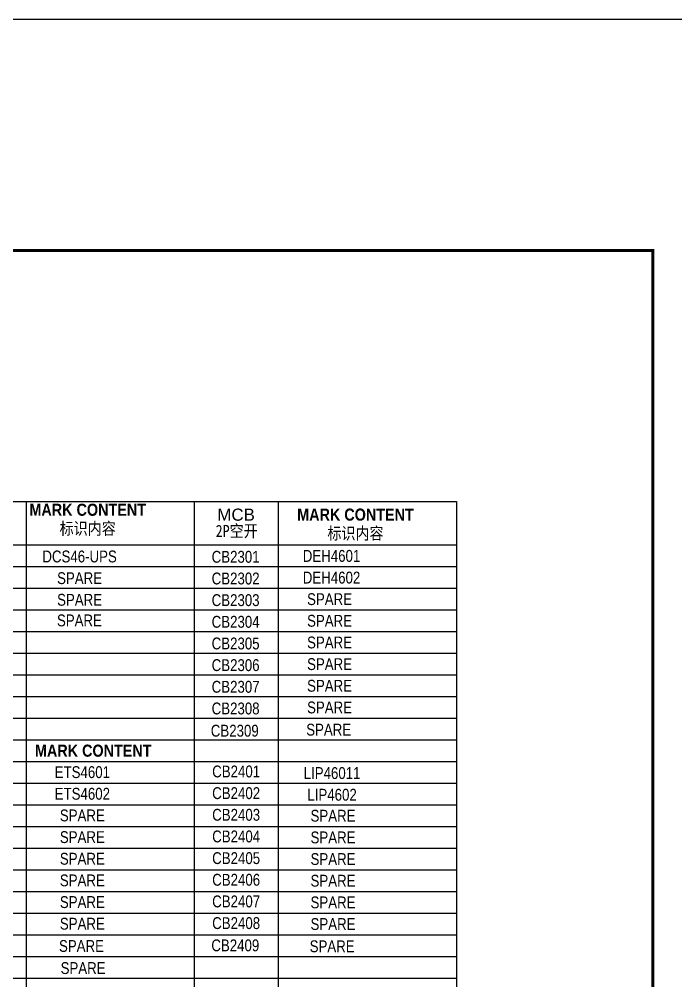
# Model space of a CAD drawing. Extents: x 79822 to 122366, y -56021 to -28815.
# Drawn here: x 117765 to 119854, y -40466 to -37406 of the extents above; entities that cross this region are included whole.
import ezdxf
from ezdxf.enums import TextEntityAlignment as Align

# ---------------------------------------------------------------- set-up
doc = ezdxf.new("R2010")
doc.units = 0
doc.header["$LTSCALE"] = 100
doc.header["$MEASUREMENT"] = 0
for name, color, linetype in [('t', 1, 'Continuous'), ('YLT_GridLine', 7, 'Continuous'), ('YLT_GridText', 7, 'Continuous')]:
    doc.layers.add(name, color=color, linetype=linetype)
doc.layers.add('细实线', color=7, linetype='Continuous', lineweight=20)
doc.styles.add('HZ', font='arial.ttf', dxfattribs={"width": 0.7})
doc.styles.get("Standard").update_dxf_attribs({"font": ''})
doc.styles.add('YLT_Grid', font='', dxfattribs={"width": 0.85})
doc.styles.get('Standard').set_extended_font_data('SimSun')
doc.styles.get('YLT_Grid').set_extended_font_data('宋体')

# ---------------------------------------------------------------- blocks, each defined once
blk = doc.blocks.new('空开标识')
at = {"layer": 'YLT_GridText', "style": 'YLT_Grid', "width": 0.85}
blk.add_attdef('A路1', text='', height=28, dxfattribs=at).set_placement((38.7, 3.5), align=Align.CENTER)
blk = doc.blocks.new('空开12')
at = {"layer": 'YLT_GridText', "style": 'YLT_Grid', "width": 0.8}
blk.add_attdef('KA1', text='', height=28, dxfattribs=at).set_placement((31.4, 0.8), align=Align.CENTER)
blk = doc.blocks.new('图框')
at = {"layer": 't', "color": 7, "const_width": 9.62}
blk.add_lwpolyline([(4115.6, -3151.6), (4115.6, 0), (0, 0), (0, -3151.6)], close=True, dxfattribs=at)
at = {"color": 7, "flags": 8}
for tag, p, height in [('DWG.NAME:', (1381.6, -2910.4), 25), ('PROJECTNAME:', (3125.5, -2912.8), 24), ('PROJECTNAME：', (3339.1, -2913.1), 25), ('DWG.NO.:', (3128.2, -3030.4), 24), ('图纸编号', (3315.4, -3052.4), 24), ('FILENO.:', (3128.7, -3106.1), 24), ('文档号', (3317.7, -3124.1), 24)]:
    blk.add_attdef(tag, p, '', height=height, dxfattribs=at)
for tag, p in [('图纸名称:', (1377.8, -2965.9)), ('项目名称：', (3121.6, -2984.3)), ('项目名称：', (3325, -2984.3))]:
    blk.add_attdef(tag, text='', height=25, dxfattribs=at).set_placement(p, align=Align.BOTTOM_LEFT)
for tag, height, p in [('A', 23, (59.9, -2974.9)), ('设计时间', 23, (213.9, -2974.9)), ('RENLIU', 24, (698.2, -2950.4)), ('SHUFENWANG', 24, (885.8, -2950.4)), ('FANGHOU', 24, (1069.7, -2950.4)), ('DANDANLI', 24, (1250, -2950.4)), ('刘仁', 23, (698.2, -3002.2)), ('王姝芬', 23, (885.8, -3002.2)), ('侯方', 23, (1069.7, -3002.2)), ('李丹丹', 23, (1250, -3002.2)), ('#10STATIONONTROLCABINETCOVER', 30, (1777.9, -3017.2)), ('PAGEXOFX', 24, (3953.7, -3039.1)), ('REV.', 24, (59.4, -3063)), ('DATE', 24, (208.9, -3063)), ('DESCRIPTION', 24, (451.7, -3063)), ('PREPARED', 24, (698.2, -3063)), ('CHECKED', 24, (885.8, -3063)), ('SIGNED', 24, (1069.7, -3063)), ('APPROVED', 24, (1250, -3063)), ('图纸名称', 30, (1777.9, -3094.7)), ('第几页共几页', 24, (3953.7, -3114.1))]:
    blk.add_attdef(tag, text='', height=height, dxfattribs=at).set_placement(p, align=Align.MIDDLE)
at = {"color": 7, "width": 0.8, "flags": 8}
blk.add_attdef('HANGZHOUHOLLYSYSAUTOMATIONCO.,LTD.', text='', height=24, dxfattribs=at).set_placement((2770.1, -3045.7), align=Align.MIDDLE)

msp = doc.modelspace()

# ---------------------------------------------------------------- linework, layer by layer
at = {"color": 1}
msp.add_lwpolyline([(79822, -37406.2), (122365.9, -37406.2), (122365.9, -41902.7), (79822, -41902.7)], close=True, dxfattribs=at)
at = {"layer": 'YLT_GridLine', "color": 7, "lineweight": 25}
for p, q in [((117786.9, -38941), (117786.9, -40733.4)), ((118321.5, -38941.1), (118321.5, -40733.4)), ((118588.6, -38941.1), (118588.6, -40733.4)), ((116058.9, -39078.9), (119156.5, -39079)), ((116058.9, -39147.8), (119156.5, -39148)), ((116058.9, -39216.8), (119156.5, -39216.9)), ((116058.9, -39285.7), (119156.5, -39285.8)), ((116058.9, -39354.6), (119156.5, -39354.8)), ((116058.9, -39423.6), (119156.5, -39423.7)), ((116058.9, -39492.5), (119156.5, -39492.6)), ((116058.9, -39561.4), (119156.5, -39561.6)), ((116058.9, -39630.4), (119156.5, -39630.5)), ((116058.9, -39699.3), (119156.5, -39699.4)), ((116058.9, -39768.2), (119156.5, -39768.4)), ((116058.9, -39837.2), (119156.5, -39837.3)), ((116058.9, -39906.1), (119156.5, -39906.2)), ((116058.9, -39975), (119156.5, -39975.2)), ((116058.9, -40044), (119156.5, -40044.1)), ((116058.9, -40112.9), (119156.5, -40113.1)), ((116058.9, -40181.8), (119156.5, -40182)), ((116058.9, -40250.8), (119156.5, -40250.9)), ((116058.9, -40319.7), (119156.5, -40319.9)), ((116058.9, -40388.6), (119156.5, -40388.8)), ((116058.9, -40457.6), (119156.5, -40457.7)), ((116058.9, -40457.6), (119156.5, -40457.7))]:
    msp.add_line(p, q, dxfattribs=at)
msp.add_lwpolyline([(116058.9, -38941), (119156.5, -38941.2), (119156.5, -40733.5), (116058.9, -40733.3)], close=True, dxfattribs=at)

# ---------------------------------------------------------------- block references
at = {"color": 1}
msp.add_blockref('图框', (115665.7, -38142), dxfattribs=at)
at = {"layer": '细实线'}
ref = msp.add_blockref('空开标识', (117904.7, -39139.5), dxfattribs=dict(at, xscale=1.348704000001308, yscale=1.348703999999834, zscale=1.348704))
ref.add_attrib('A路1', 'DCS46-UPS', dxfattribs={"layer": 'YLT_GridText', "height": 37.76, "style": 'HZ', "width": 0.8}).set_placement((117956.9, -39134.8), align=Align.CENTER)
ref = msp.add_blockref('空开12', (118411.2, -39137.1), dxfattribs=dict(at, xscale=1.348704000001308, yscale=1.348703999999834, zscale=1.348704))
ref.add_attrib('KA1', 'CB2301', dxfattribs={"layer": 'YLT_GridText', "height": 37.76, "style": 'HZ', "width": 0.8}).set_placement((118453.5, -39135.9), align=Align.CENTER)
ref = msp.add_blockref('空开标识', (118706.6, -39137.7), dxfattribs=dict(at, xscale=1.348704000001308, yscale=1.348703999999834, zscale=1.348704))
ref.add_attrib('A路1', 'DEH4601', dxfattribs={"layer": 'YLT_GridText', "height": 37.76, "style": 'HZ', "width": 0.8}).set_placement((118758.8, -39133), align=Align.CENTER)
ref = msp.add_blockref('空开标识', (117904.7, -39208.5), dxfattribs=dict(at, xscale=1.348704000001308, yscale=1.348703999999834, zscale=1.348704))
ref.add_attrib('A路1', 'SPARE', dxfattribs={"layer": 'YLT_GridText', "height": 37.76, "style": 'HZ', "width": 0.8}).set_placement((117956.9, -39203.8), align=Align.CENTER)
ref = msp.add_blockref('空开12', (118411.2, -39206), dxfattribs=dict(at, xscale=1.348704000001308, yscale=1.348703999999834, zscale=1.348704))
ref.add_attrib('KA1', 'CB2302', dxfattribs={"layer": 'YLT_GridText', "height": 37.76, "style": 'HZ', "width": 0.8}).set_placement((118453.5, -39204.9), align=Align.CENTER)
ref = msp.add_blockref('空开标识', (118706.6, -39206.6), dxfattribs=dict(at, xscale=1.348704000001308, yscale=1.348703999999834, zscale=1.348704))
ref.add_attrib('A路1', 'DEH4602', dxfattribs={"layer": 'YLT_GridText', "height": 37.76, "style": 'HZ', "width": 0.8}).set_placement((118758.8, -39202), align=Align.CENTER)
ref = msp.add_blockref('空开标识', (117904.7, -39277.4), dxfattribs=dict(at, xscale=1.348704000001308, yscale=1.348703999999834, zscale=1.348704))
ref.add_attrib('A路1', 'SPARE', dxfattribs={"layer": 'YLT_GridText', "height": 37.76, "style": 'HZ', "width": 0.8}).set_placement((117956.9, -39272.7), align=Align.CENTER)
ref = msp.add_blockref('空开12', (118411.2, -39274.9), dxfattribs=dict(at, xscale=1.348704000001308, yscale=1.348703999999834, zscale=1.348704))
ref.add_attrib('KA1', 'CB2303', dxfattribs={"layer": 'YLT_GridText', "height": 37.76, "style": 'HZ', "width": 0.8}).set_placement((118453.5, -39273.8), align=Align.CENTER)
ref = msp.add_blockref('空开标识', (118700.3, -39275.3), dxfattribs=dict(at, xscale=1.348704000001308, yscale=1.348703999999834, zscale=1.348704))
ref.add_attrib('A路1', 'SPARE', dxfattribs={"layer": 'YLT_GridText', "height": 37.76, "style": 'HZ', "width": 0.8}).set_placement((118752.5, -39270.6), align=Align.CENTER)
ref = msp.add_blockref('空开标识', (117904.2, -39343), dxfattribs=dict(at, xscale=1.348704000001308, yscale=1.348703999999834, zscale=1.348704))
ref.add_attrib('A路1', 'SPARE', dxfattribs={"layer": 'YLT_GridText', "height": 37.76, "style": 'HZ', "width": 0.8}).set_placement((117956.4, -39338.3), align=Align.CENTER)
ref = msp.add_blockref('空开12', (118411.2, -39343.9), dxfattribs=dict(at, xscale=1.348704000001308, yscale=1.348703999999834, zscale=1.348704))
ref.add_attrib('KA1', 'CB2304', dxfattribs={"layer": 'YLT_GridText', "height": 37.76, "style": 'HZ', "width": 0.8}).set_placement((118453.5, -39342.7), align=Align.CENTER)
ref = msp.add_blockref('空开标识', (118700.3, -39344.2), dxfattribs=dict(at, xscale=1.348704000001308, yscale=1.348703999999834, zscale=1.348704))
ref.add_attrib('A路1', 'SPARE', dxfattribs={"layer": 'YLT_GridText', "height": 37.76, "style": 'HZ', "width": 0.8}).set_placement((118752.5, -39339.5), align=Align.CENTER)
ref = msp.add_blockref('空开12', (118411.2, -39412.8), dxfattribs=dict(at, xscale=1.348704000001308, yscale=1.348703999999834, zscale=1.348704))
ref.add_attrib('KA1', 'CB2305', dxfattribs={"layer": 'YLT_GridText', "height": 37.76, "style": 'HZ', "width": 0.8}).set_placement((118453.5, -39411.7), align=Align.CENTER)
ref = msp.add_blockref('空开标识', (118700.3, -39413.2), dxfattribs=dict(at, xscale=1.348704000001308, yscale=1.348703999999834, zscale=1.348704))
ref.add_attrib('A路1', 'SPARE', dxfattribs={"layer": 'YLT_GridText', "height": 37.76, "style": 'HZ', "width": 0.8}).set_placement((118752.5, -39408.5), align=Align.CENTER)
ref = msp.add_blockref('空开12', (118411.2, -39481.7), dxfattribs=dict(at, xscale=1.348704000001308, yscale=1.348703999999834, zscale=1.348704))
ref.add_attrib('KA1', 'CB2306', dxfattribs={"layer": 'YLT_GridText', "height": 37.76, "style": 'HZ', "width": 0.8}).set_placement((118453.5, -39480.6), align=Align.CENTER)
ref = msp.add_blockref('空开标识', (118700.3, -39482.1), dxfattribs=dict(at, xscale=1.348704000001308, yscale=1.348703999999834, zscale=1.348704))
ref.add_attrib('A路1', 'SPARE', dxfattribs={"layer": 'YLT_GridText', "height": 37.76, "style": 'HZ', "width": 0.8}).set_placement((118752.5, -39477.4), align=Align.CENTER)
ref = msp.add_blockref('空开12', (118411.2, -39550.7), dxfattribs=dict(at, xscale=1.348704000001308, yscale=1.348703999999834, zscale=1.348704))
ref.add_attrib('KA1', 'CB2307', dxfattribs={"layer": 'YLT_GridText', "height": 37.76, "style": 'HZ', "width": 0.8}).set_placement((118453.5, -39549.5), align=Align.CENTER)
ref = msp.add_blockref('空开标识', (118700.3, -39551), dxfattribs=dict(at, xscale=1.348704000001308, yscale=1.348703999999834, zscale=1.348704))
ref.add_attrib('A路1', 'SPARE', dxfattribs={"layer": 'YLT_GridText', "height": 37.76, "style": 'HZ', "width": 0.8}).set_placement((118752.5, -39546.3), align=Align.CENTER)
ref = msp.add_blockref('空开12', (118411.2, -39619.6), dxfattribs=dict(at, xscale=1.348704000001308, yscale=1.348703999999834, zscale=1.348704))
ref.add_attrib('KA1', 'CB2308', dxfattribs={"layer": 'YLT_GridText', "height": 37.76, "style": 'HZ', "width": 0.8}).set_placement((118453.5, -39618.5), align=Align.CENTER)
ref = msp.add_blockref('空开标识', (118700.3, -39620), dxfattribs=dict(at, xscale=1.348704000001308, yscale=1.348703999999834, zscale=1.348704))
ref.add_attrib('A路1', 'SPARE', dxfattribs={"layer": 'YLT_GridText', "height": 37.76, "style": 'HZ', "width": 0.8}).set_placement((118752.5, -39615.3), align=Align.CENTER)
ref = msp.add_blockref('空开12', (118408.5, -39690.4), dxfattribs=dict(at, xscale=1.348704000001308, yscale=1.348703999999834, zscale=1.348704))
ref.add_attrib('KA1', 'CB2309', dxfattribs={"layer": 'YLT_GridText', "height": 37.76, "style": 'HZ', "width": 0.8}).set_placement((118450.8, -39689.3), align=Align.CENTER)
ref = msp.add_blockref('空开标识', (118697.5, -39690.7), dxfattribs=dict(at, xscale=1.348704000001308, yscale=1.348703999999834, zscale=1.348704))
ref.add_attrib('A路1', 'SPARE', dxfattribs={"layer": 'YLT_GridText', "height": 37.76, "style": 'HZ', "width": 0.8}).set_placement((118749.7, -39686), align=Align.CENTER)
ref = msp.add_blockref('空开标识', (117913.5, -39825.7), dxfattribs=dict(at, xscale=1.348704000001308, yscale=1.348703999999834, zscale=1.348704))
ref.add_attrib('A路1', 'ETS4601', dxfattribs={"layer": 'YLT_GridText', "height": 37.76, "style": 'HZ', "width": 0.8}).set_placement((117965.7, -39821.1), align=Align.CENTER)
ref = msp.add_blockref('空开12', (118412.9, -39820.2), dxfattribs=dict(at, xscale=1.348704000001308, yscale=1.348703999999834, zscale=1.348704))
ref.add_attrib('KA1', 'CB2401', dxfattribs={"layer": 'YLT_GridText', "height": 37.76, "style": 'HZ', "width": 0.8}).set_placement((118455.2, -39819), align=Align.CENTER)
ref = msp.add_blockref('空开标识', (118708.3, -39828.8), dxfattribs=dict(at, xscale=1.348704000001308, yscale=1.348703999999834, zscale=1.348704))
ref.add_attrib('A路1', 'LIP46011', dxfattribs={"layer": 'YLT_GridText', "height": 37.76, "style": 'HZ', "width": 0.8}).set_placement((118760.5, -39824.1), align=Align.CENTER)
ref = msp.add_blockref('空开标识', (117913.5, -39894.7), dxfattribs=dict(at, xscale=1.348704000001308, yscale=1.348703999999834, zscale=1.348704))
ref.add_attrib('A路1', 'ETS4602', dxfattribs={"layer": 'YLT_GridText', "height": 37.76, "style": 'HZ', "width": 0.8}).set_placement((117965.7, -39890), align=Align.CENTER)
ref = msp.add_blockref('空开12', (118412.9, -39889.1), dxfattribs=dict(at, xscale=1.348704000001308, yscale=1.348703999999834, zscale=1.348704))
ref.add_attrib('KA1', 'CB2402', dxfattribs={"layer": 'YLT_GridText', "height": 37.76, "style": 'HZ', "width": 0.8}).set_placement((118455.2, -39888), align=Align.CENTER)
ref = msp.add_blockref('空开标识', (118708.3, -39897.7), dxfattribs=dict(at, xscale=1.348704000001308, yscale=1.348703999999834, zscale=1.348704))
ref.add_attrib('A路1', 'LIP4602', dxfattribs={"layer": 'YLT_GridText', "height": 37.76, "style": 'HZ', "width": 0.8}).set_placement((118760.5, -39893.1), align=Align.CENTER)
ref = msp.add_blockref('空开标识', (117913.5, -39963.6), dxfattribs=dict(at, xscale=1.348704000001308, yscale=1.348703999999834, zscale=1.348704))
ref.add_attrib('A路1', 'SPARE', dxfattribs={"layer": 'YLT_GridText', "height": 37.76, "style": 'HZ', "width": 0.8}).set_placement((117965.7, -39958.9), align=Align.CENTER)
ref = msp.add_blockref('空开12', (118412.9, -39958), dxfattribs=dict(at, xscale=1.348704000001308, yscale=1.348703999999834, zscale=1.348704))
ref.add_attrib('KA1', 'CB2403', dxfattribs={"layer": 'YLT_GridText', "height": 37.76, "style": 'HZ', "width": 0.8}).set_placement((118455.2, -39956.9), align=Align.CENTER)
ref = msp.add_blockref('空开标识', (118711.3, -39964.6), dxfattribs=dict(at, xscale=1.348704000001308, yscale=1.348703999999834, zscale=1.348704))
ref.add_attrib('A路1', 'SPARE', dxfattribs={"layer": 'YLT_GridText', "height": 37.76, "style": 'HZ', "width": 0.8}).set_placement((118763.5, -39959.9), align=Align.CENTER)
ref = msp.add_blockref('空开标识', (117913.5, -40032.6), dxfattribs=dict(at, xscale=1.348704000001308, yscale=1.348703999999834, zscale=1.348704))
ref.add_attrib('A路1', 'SPARE', dxfattribs={"layer": 'YLT_GridText', "height": 37.76, "style": 'HZ', "width": 0.8}).set_placement((117965.7, -40027.9), align=Align.CENTER)
ref = msp.add_blockref('空开12', (118412.9, -40027), dxfattribs=dict(at, xscale=1.348704000001308, yscale=1.348703999999834, zscale=1.348704))
ref.add_attrib('KA1', 'CB2404', dxfattribs={"layer": 'YLT_GridText', "height": 37.76, "style": 'HZ', "width": 0.8}).set_placement((118455.2, -40025.8), align=Align.CENTER)
ref = msp.add_blockref('空开标识', (118711.3, -40033.6), dxfattribs=dict(at, xscale=1.348704000001308, yscale=1.348703999999834, zscale=1.348704))
ref.add_attrib('A路1', 'SPARE', dxfattribs={"layer": 'YLT_GridText', "height": 37.76, "style": 'HZ', "width": 0.8}).set_placement((118763.5, -40028.9), align=Align.CENTER)
ref = msp.add_blockref('空开标识', (117913.5, -40101.5), dxfattribs=dict(at, xscale=1.348704000001308, yscale=1.348703999999834, zscale=1.348704))
ref.add_attrib('A路1', 'SPARE', dxfattribs={"layer": 'YLT_GridText', "height": 37.76, "style": 'HZ', "width": 0.8}).set_placement((117965.7, -40096.8), align=Align.CENTER)
ref = msp.add_blockref('空开12', (118412.9, -40095.9), dxfattribs=dict(at, xscale=1.348704000001308, yscale=1.348703999999834, zscale=1.348704))
ref.add_attrib('KA1', 'CB2405', dxfattribs={"layer": 'YLT_GridText', "height": 37.76, "style": 'HZ', "width": 0.8}).set_placement((118455.2, -40094.8), align=Align.CENTER)
ref = msp.add_blockref('空开标识', (118711.3, -40102.5), dxfattribs=dict(at, xscale=1.348704000001308, yscale=1.348703999999834, zscale=1.348704))
ref.add_attrib('A路1', 'SPARE', dxfattribs={"layer": 'YLT_GridText', "height": 37.76, "style": 'HZ', "width": 0.8}).set_placement((118763.5, -40097.8), align=Align.CENTER)
ref = msp.add_blockref('空开标识', (117913.5, -40170.4), dxfattribs=dict(at, xscale=1.348704000001308, yscale=1.348703999999834, zscale=1.348704))
ref.add_attrib('A路1', 'SPARE', dxfattribs={"layer": 'YLT_GridText', "height": 37.76, "style": 'HZ', "width": 0.8}).set_placement((117965.7, -40165.7), align=Align.CENTER)
ref = msp.add_blockref('空开12', (118412.9, -40164.8), dxfattribs=dict(at, xscale=1.348704000001308, yscale=1.348703999999834, zscale=1.348704))
ref.add_attrib('KA1', 'CB2406', dxfattribs={"layer": 'YLT_GridText', "height": 37.76, "style": 'HZ', "width": 0.8}).set_placement((118455.2, -40163.7), align=Align.CENTER)
ref = msp.add_blockref('空开标识', (118711.3, -40171.4), dxfattribs=dict(at, xscale=1.348704000001308, yscale=1.348703999999834, zscale=1.348704))
ref.add_attrib('A路1', 'SPARE', dxfattribs={"layer": 'YLT_GridText', "height": 37.76, "style": 'HZ', "width": 0.8}).set_placement((118763.5, -40166.7), align=Align.CENTER)
ref = msp.add_blockref('空开标识', (117913.5, -40239.4), dxfattribs=dict(at, xscale=1.348704000001308, yscale=1.348703999999834, zscale=1.348704))
ref.add_attrib('A路1', 'SPARE', dxfattribs={"layer": 'YLT_GridText', "height": 37.76, "style": 'HZ', "width": 0.8}).set_placement((117965.7, -40234.7), align=Align.CENTER)
ref = msp.add_blockref('空开12', (118412.9, -40233.8), dxfattribs=dict(at, xscale=1.348704000001308, yscale=1.348703999999834, zscale=1.348704))
ref.add_attrib('KA1', 'CB2407', dxfattribs={"layer": 'YLT_GridText', "height": 37.76, "style": 'HZ', "width": 0.8}).set_placement((118455.2, -40232.6), align=Align.CENTER)
ref = msp.add_blockref('空开标识', (118711.3, -40240.4), dxfattribs=dict(at, xscale=1.348704000001308, yscale=1.348703999999834, zscale=1.348704))
ref.add_attrib('A路1', 'SPARE', dxfattribs={"layer": 'YLT_GridText', "height": 37.76, "style": 'HZ', "width": 0.8}).set_placement((118763.5, -40235.7), align=Align.CENTER)
ref = msp.add_blockref('空开标识', (117913.5, -40308.3), dxfattribs=dict(at, xscale=1.348704000001308, yscale=1.348703999999834, zscale=1.348704))
ref.add_attrib('A路1', 'SPARE', dxfattribs={"layer": 'YLT_GridText', "height": 37.76, "style": 'HZ', "width": 0.8}).set_placement((117965.7, -40303.6), align=Align.CENTER)
ref = msp.add_blockref('空开12', (118412.9, -40302.7), dxfattribs=dict(at, xscale=1.348704000001308, yscale=1.348703999999834, zscale=1.348704))
ref.add_attrib('KA1', 'CB2408', dxfattribs={"layer": 'YLT_GridText', "height": 37.76, "style": 'HZ', "width": 0.8}).set_placement((118455.2, -40301.6), align=Align.CENTER)
ref = msp.add_blockref('空开标识', (118711.3, -40309.3), dxfattribs=dict(at, xscale=1.348704000001308, yscale=1.348703999999834, zscale=1.348704))
ref.add_attrib('A路1', 'SPARE', dxfattribs={"layer": 'YLT_GridText', "height": 37.76, "style": 'HZ', "width": 0.8}).set_placement((118763.5, -40304.6), align=Align.CENTER)
ref = msp.add_blockref('空开标识', (117910.7, -40379.1), dxfattribs=dict(at, xscale=1.348704000001308, yscale=1.348703999999834, zscale=1.348704))
ref.add_attrib('A路1', 'SPARE', dxfattribs={"layer": 'YLT_GridText', "height": 37.76, "style": 'HZ', "width": 0.8}).set_placement((117962.9, -40374.4), align=Align.CENTER)
ref = msp.add_blockref('空开12', (118410.1, -40373.5), dxfattribs=dict(at, xscale=1.348704000001308, yscale=1.348703999999834, zscale=1.348704))
ref.add_attrib('KA1', 'CB2409', dxfattribs={"layer": 'YLT_GridText', "height": 37.76, "style": 'HZ', "width": 0.8}).set_placement((118452.5, -40372.4), align=Align.CENTER)
ref = msp.add_blockref('空开标识', (118708.5, -40380.1), dxfattribs=dict(at, xscale=1.348704000001308, yscale=1.348703999999834, zscale=1.348704))
ref.add_attrib('A路1', 'SPARE', dxfattribs={"layer": 'YLT_GridText', "height": 37.76, "style": 'HZ', "width": 0.8}).set_placement((118760.7, -40375.4), align=Align.CENTER)
ref = msp.add_blockref('空开标识', (117915.9, -40449.4), dxfattribs=dict(at, xscale=1.348704000001308, yscale=1.348703999999834, zscale=1.348704))
ref.add_attrib('A路1', 'SPARE', dxfattribs={"layer": 'YLT_GridText', "height": 37.76, "style": 'HZ', "width": 0.8}).set_placement((117968.1, -40444.7), align=Align.CENTER)

# ---------------------------------------------------------------- texts
at = {"layer": 'YLT_GridText', "attachment_point": 5, "style": 'YLT_Grid'}
for s, insert, char_height, width in [('{\\fArial|b1|i0|c0|p2;MARK\\fArial|b1|i0|c134|p2; \\fArial|b1|i0|c0|p2;CONTENT}', (117982.8, -38967.5), 38.534, 761.144), ('\\pxt4;{\\T0.85;\\fArial|b0|i0|c0|p2;\\W1;\\T1;MCB}', (118455, -38983.1), 38.534, 480.901), ('{\\fArial|b1|i0|c0|p2;MARK\\fArial|b1|i0|c134|p2; \\fArial|b1|i0|c0|p2;CONTENT}', (118835, -38983), 38.534, 761.144), ('标识内容', (117982.8, -39029), 38.53, 761.144), ('2P空开', (118457, -39036.8), 38.53, 238.396), ('标识内容', (118835, -39044.4), 38.53, 761.144), ('{\\fArial|b1|i0|c0|p2;MARK\\fArial|b1|i0|c134|p2; \\fArial|b1|i0|c0|p2;CONTENT}', (118000.4, -39734.2), 38.534, 761.144)]:
    msp.add_mtext(s, dxfattribs=dict(at, insert=insert, char_height=char_height, width=width))

doc.saveas('drawing.dxf')
